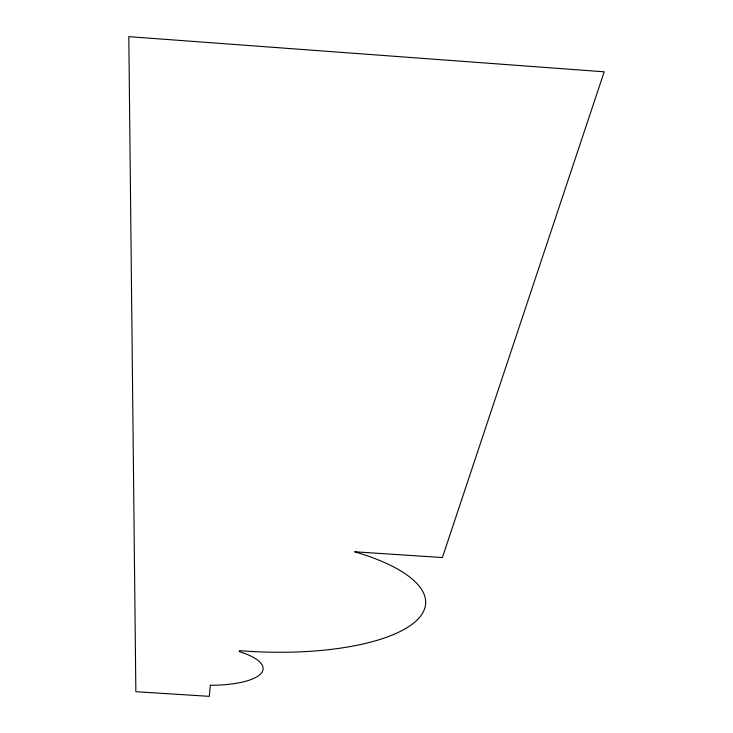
<?xml version="1.0" encoding="UTF-8"?>
<svg xmlns="http://www.w3.org/2000/svg" width="733" height="733" viewBox="0 0 733 733"><rect width="100%" height="100%" fill="white"/><g stroke="black" fill="none" stroke-linecap="round" stroke-linejoin="round"><path stroke-width="1.1" d="M210.307 685.263L209.345 696.35L135.852 691.705L128.806 36.65L604.194 71.807L442.393 557.547L354.653 551.775A170.578 57.77 3.2 0 1 414.851 622.06A170.578 57.77 3.2 0 1 239.425 650.62L239.306 651.637A64.568 20.011 3.6 0 1 261.104 673.407A64.568 20.011 3.6 0 1 210.307 685.263"/></g></svg>
